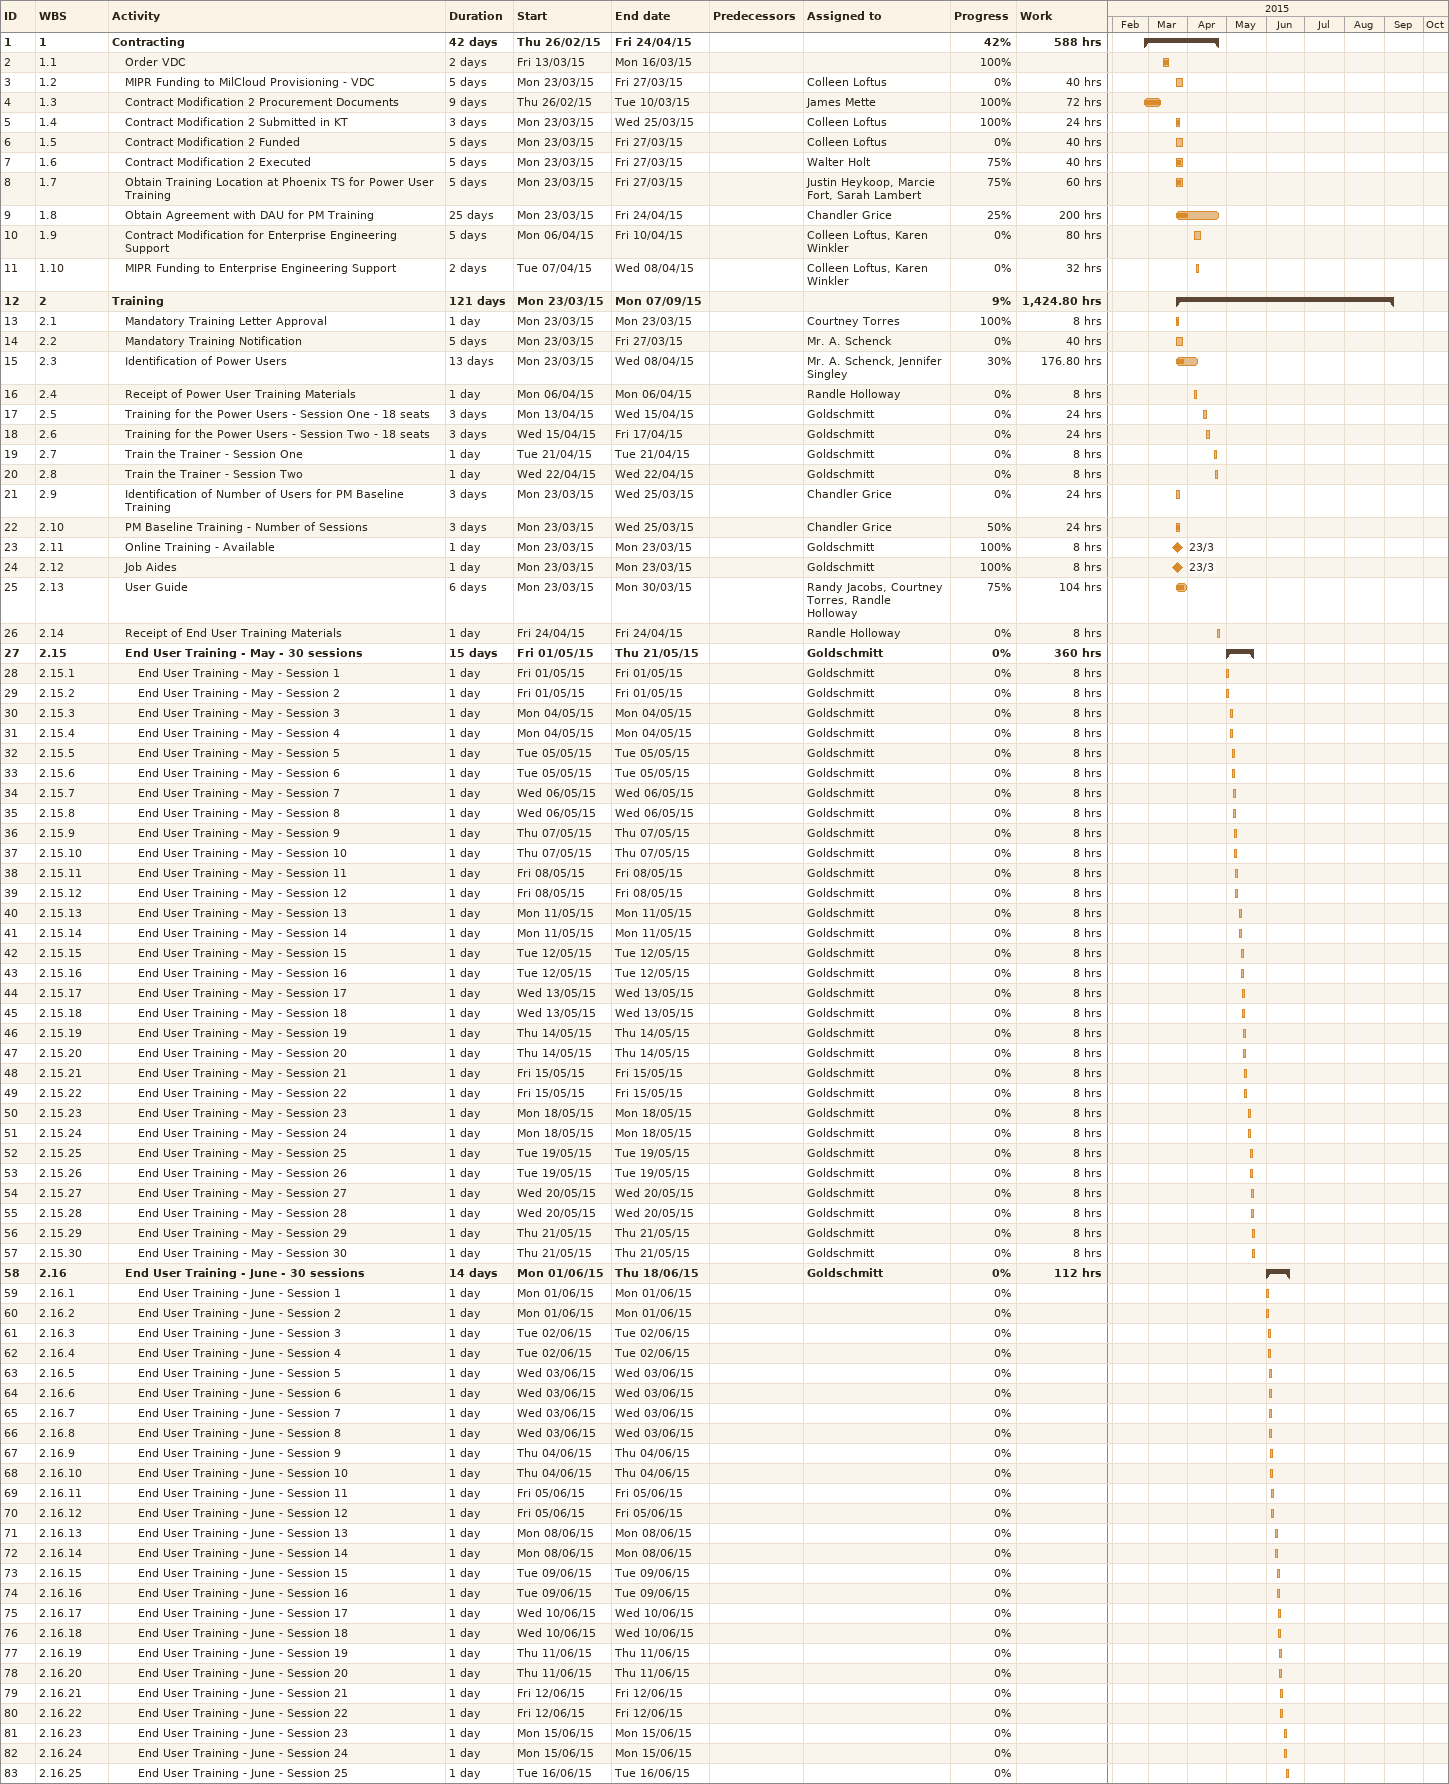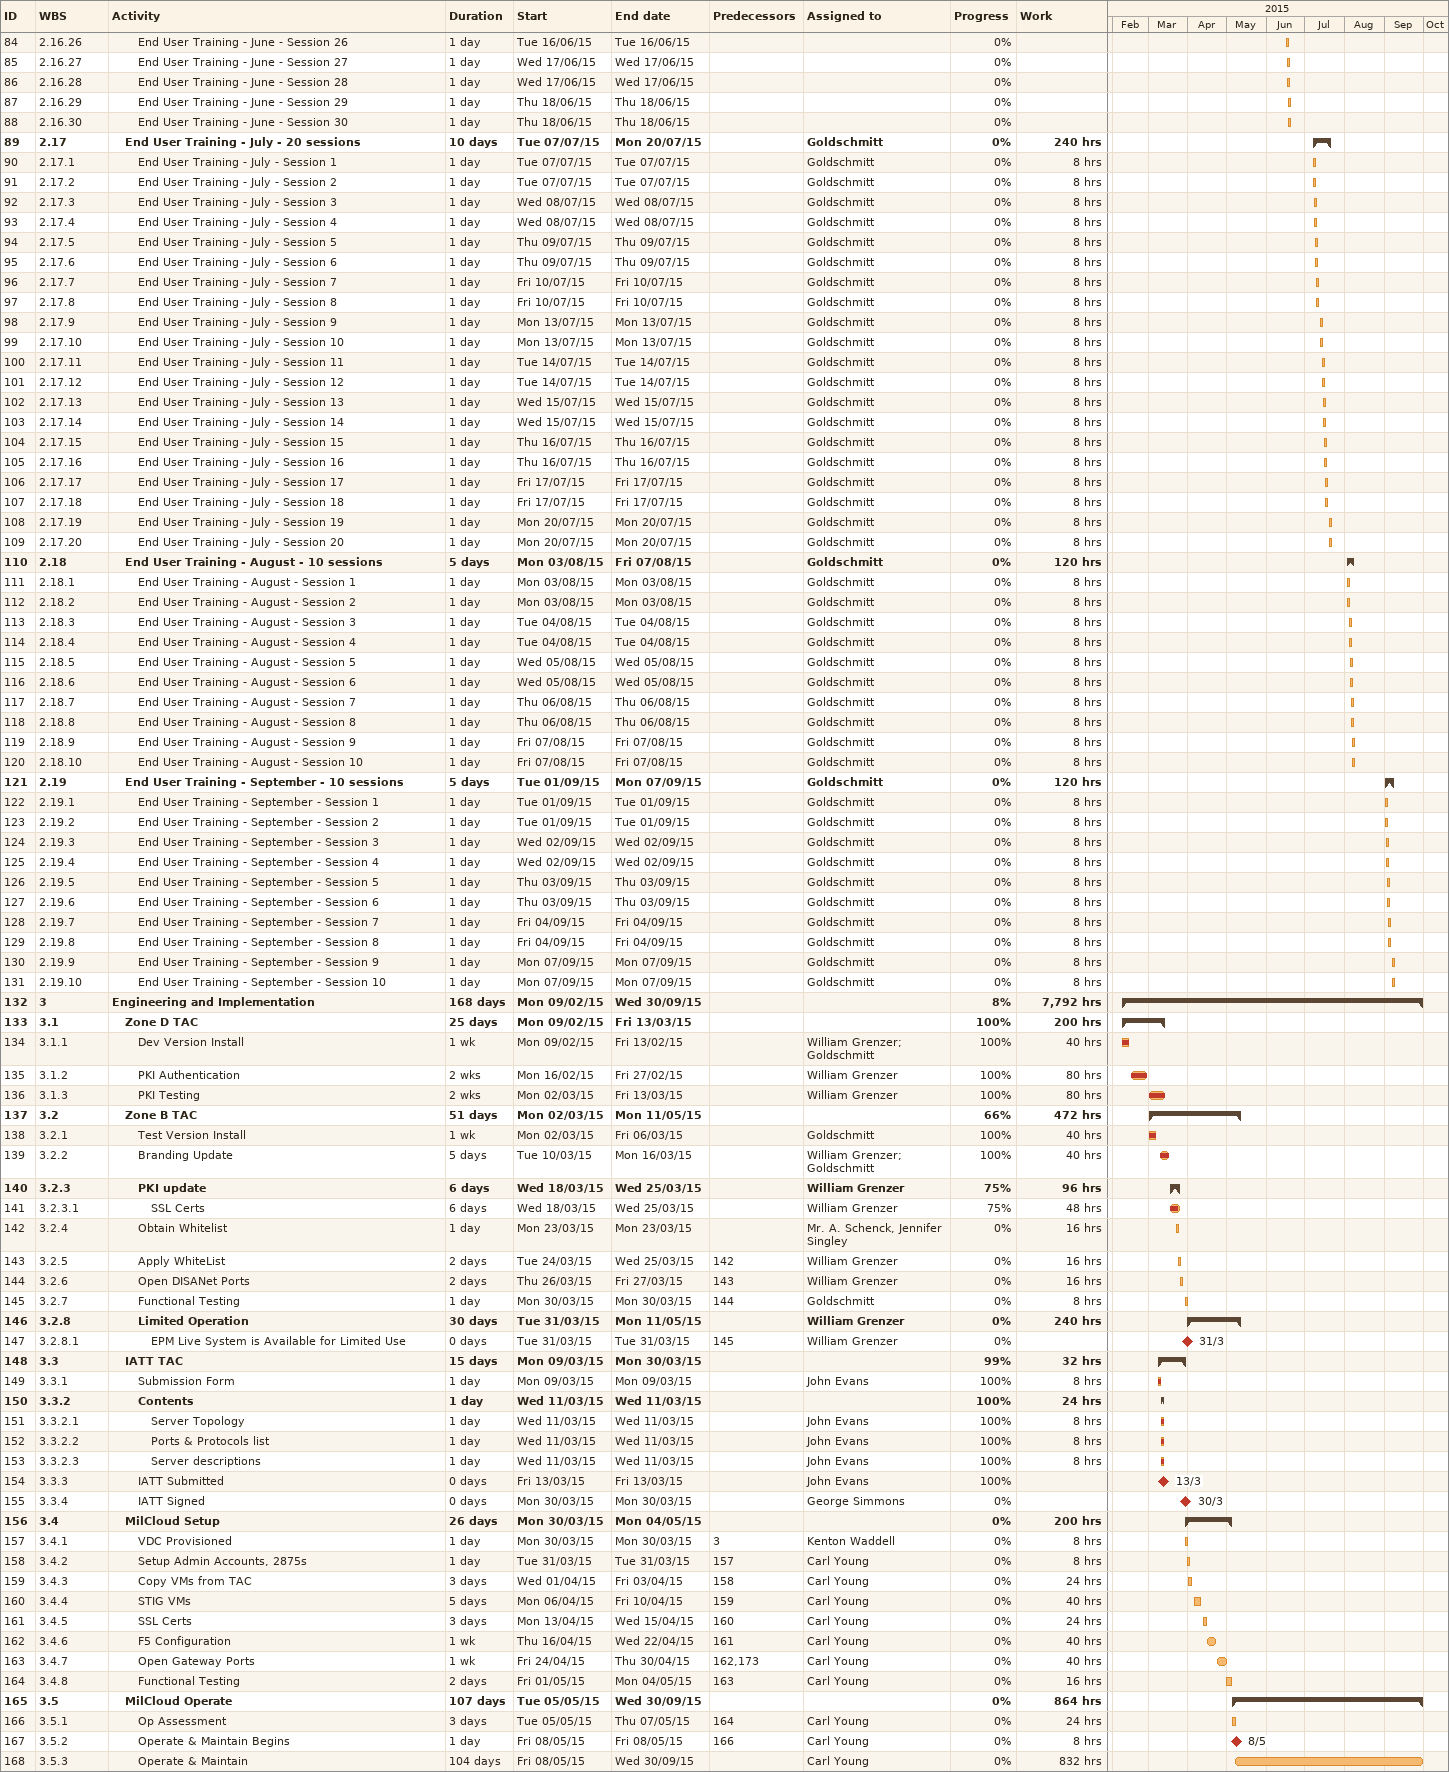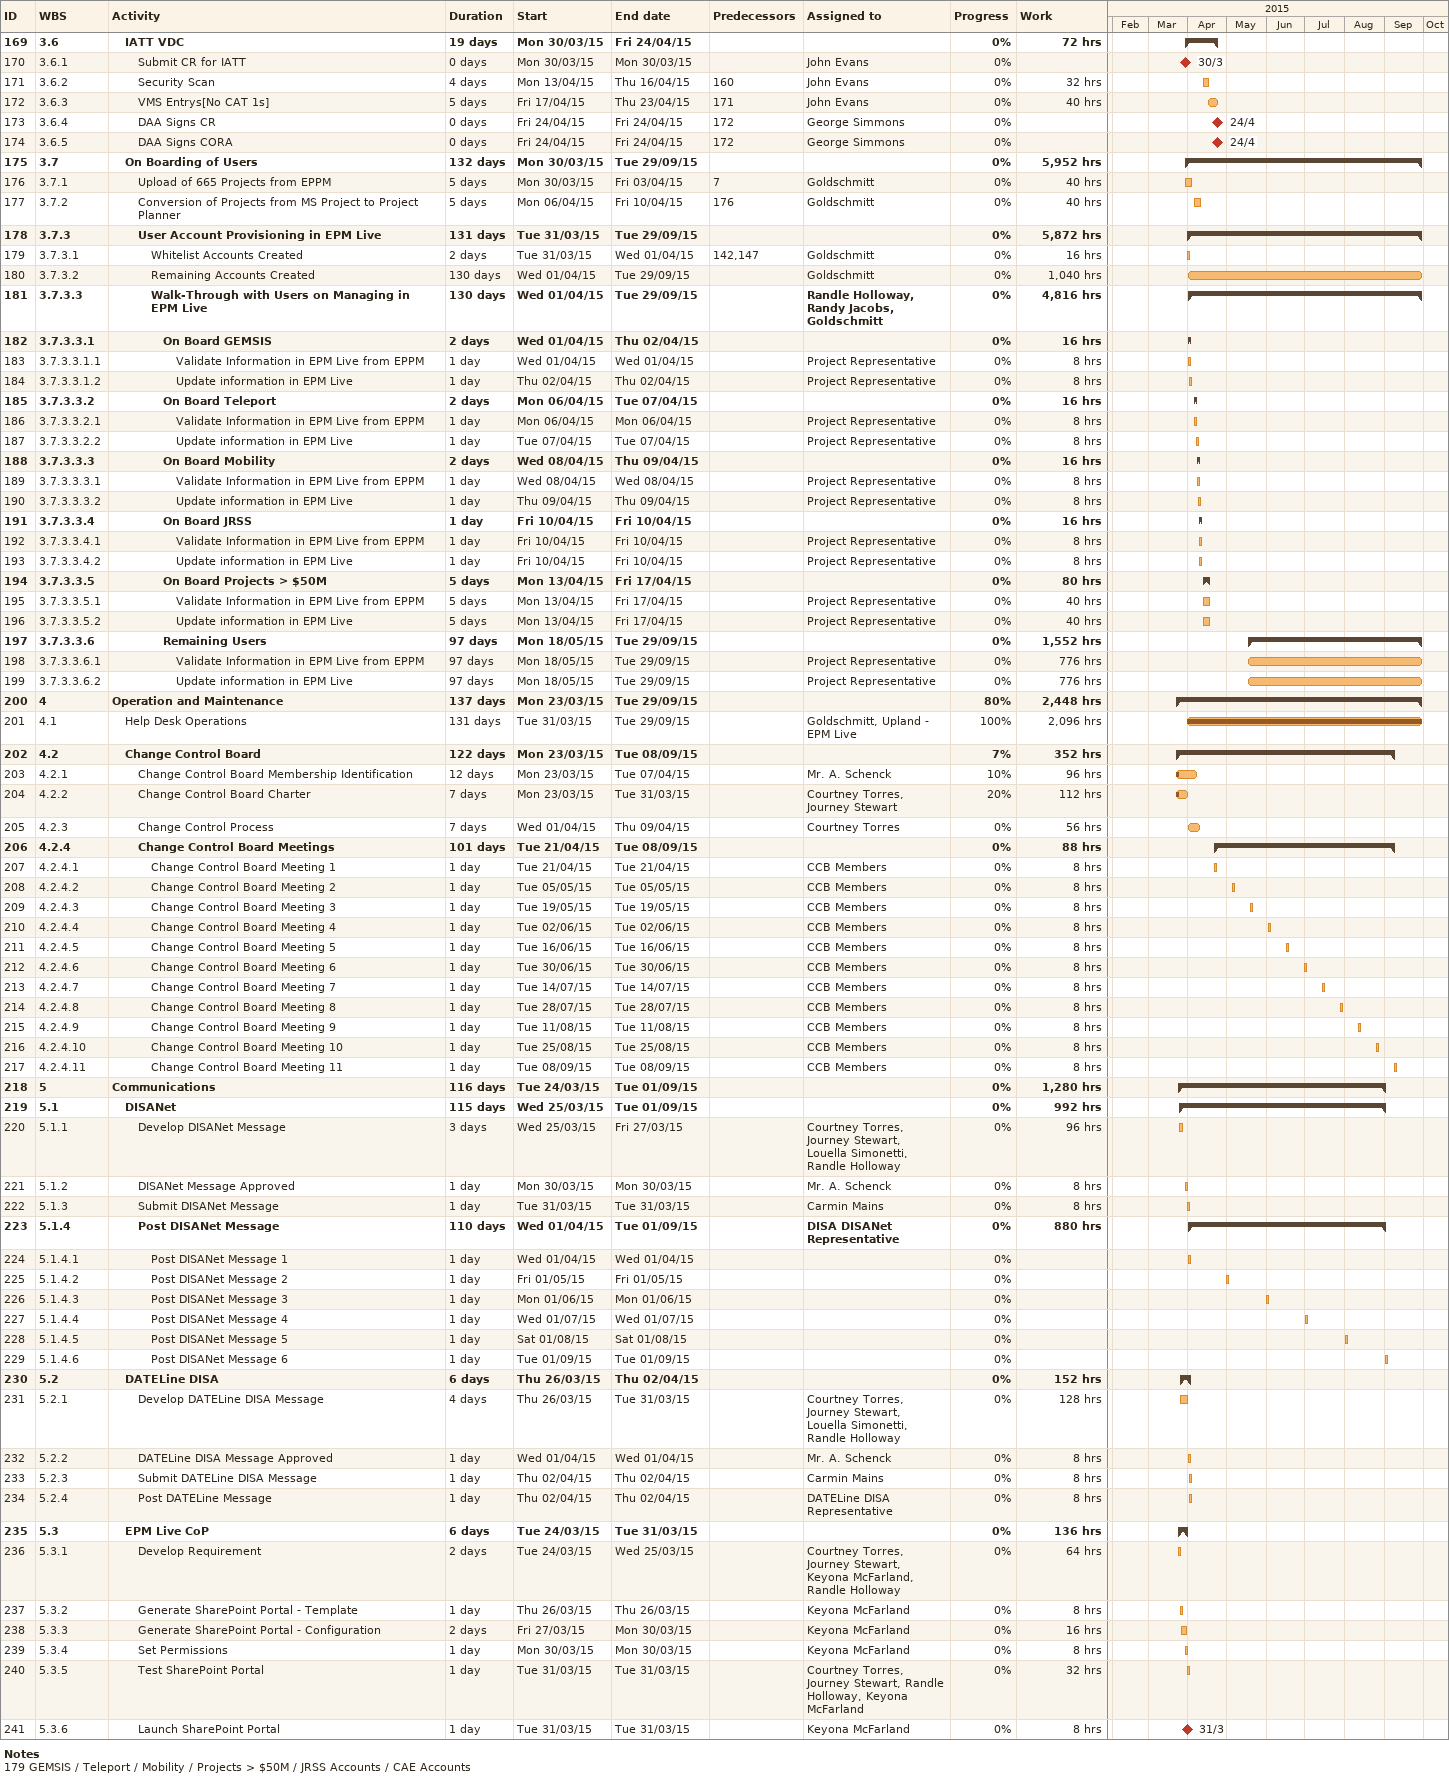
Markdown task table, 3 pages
| ID | WBS | Task | Duration | Start | Finish | Predecessors | Resources | % complete | Work (h) |
|---|---|---|---|---|---|---|---|---|---|
| 1 | 1 | **Contracting** | 42d | 2015-02-26 | 2015-04-24 |  |  | 42 | 588 |
| 2 | 1.1 | Order VDC | 2d | 2015-03-13 | 2015-03-16 |  |  | 100 |  |
| 3 | 1.2 | MIPR Funding to MilCloud Provisioning - VDC | 5d | 2015-03-23 | 2015-03-27 |  | Colleen Loftus | 0 | 40 |
| 4 | 1.3 | Contract Modification 2 Procurement Documents | 9d | 2015-02-26 | 2015-03-10 |  | James Mette | 100 | 72 |
| 5 | 1.4 | Contract Modification 2 Submitted in KT | 3d | 2015-03-23 | 2015-03-25 |  | Colleen Loftus | 100 | 24 |
| 6 | 1.5 | Contract Modification 2 Funded | 5d | 2015-03-23 | 2015-03-27 |  | Colleen Loftus | 0 | 40 |
| 7 | 1.6 | Contract Modification 2 Executed | 5d | 2015-03-23 | 2015-03-27 |  | Walter Holt | 75 | 40 |
| 8 | 1.7 | Obtain Training Location at Phoenix TS for Power User Training | 5d | 2015-03-23 | 2015-03-27 |  | Justin Heykoop, Marcie Fort, Sarah Lambert | 75 | 60 |
| 9 | 1.8 | Obtain Agreement with DAU for PM Training | 25d | 2015-03-23 | 2015-04-24 |  | Chandler Grice | 25 | 200 |
| 10 | 1.9 | Contract Modification for Enterprise Engineering Support | 5d | 2015-04-06 | 2015-04-10 |  | Colleen Loftus, Karen Winkler | 0 | 80 |
| 11 | 1.10 | MIPR Funding to Enterprise Engineering Support | 2d | 2015-04-07 | 2015-04-08 |  | Colleen Loftus, Karen Winkler | 0 | 32 |
| 12 | 2 | **Training** | 121d | 2015-03-23 | 2015-09-07 |  |  | 9 | 1424.80 |
| 13 | 2.1 | Mandatory Training Letter Approval | 1d | 2015-03-23 | 2015-03-23 |  | Courtney Torres | 100 | 8 |
| 14 | 2.2 | Mandatory Training Notification | 5d | 2015-03-23 | 2015-03-27 |  | Mr. A. Schenck | 0 | 40 |
| 15 | 2.3 | Identification of Power Users | 13d | 2015-03-23 | 2015-04-08 |  | Mr. A. Schenck, Jennifer Singley | 30 | 176.80 |
| 16 | 2.4 | Receipt of Power User Training Materials | 1d | 2015-04-06 | 2015-04-06 |  | Randle Holloway | 0 | 8 |
| 17 | 2.5 | Training for the Power Users - Session One - 18 seats | 3d | 2015-04-13 | 2015-04-15 |  | Goldschmitt | 0 | 24 |
| 18 | 2.6 | Training for the Power Users - Session Two - 18 seats | 3d | 2015-04-15 | 2015-04-17 |  | Goldschmitt | 0 | 24 |
| 19 | 2.7 | Train the Trainer - Session One | 1d | 2015-04-21 | 2015-04-21 |  | Goldschmitt | 0 | 8 |
| 20 | 2.8 | Train the Trainer - Session Two | 1d | 2015-04-22 | 2015-04-22 |  | Goldschmitt | 0 | 8 |
| 21 | 2.9 | Identification of Number of Users for PM Baseline Training | 3d | 2015-03-23 | 2015-03-25 |  | Chandler Grice | 0 | 24 |
| 22 | 2.10 | PM Baseline Training - Number of Sessions | 3d | 2015-03-23 | 2015-03-25 |  | Chandler Grice | 50 | 24 |
| 23 | 2.11 | Online Training - Available | 1d | 2015-03-23 | 2015-03-23 |  | Goldschmitt | 100 | 8 |
| 24 | 2.12 | Job Aides | 1d | 2015-03-23 | 2015-03-23 |  | Goldschmitt | 100 | 8 |
| 25 | 2.13 | User Guide | 6d | 2015-03-23 | 2015-03-30 |  | Randy Jacobs, Courtney Torres, Randle Holloway | 75 | 104 |
| 26 | 2.14 | Receipt of End User Training Materials | 1d | 2015-04-24 | 2015-04-24 |  | Randle Holloway | 0 | 8 |
| 27 | 2.15 | **End User Training - May - 30 sessions** | 15d | 2015-05-01 | 2015-05-21 |  | Goldschmitt | 0 | 360 |
| 28 | 2.15.1 | End User Training - May - Session 1 | 1d | 2015-05-01 | 2015-05-01 |  | Goldschmitt | 0 | 8 |
| 29 | 2.15.2 | End User Training - May - Session 2 | 1d | 2015-05-01 | 2015-05-01 |  | Goldschmitt | 0 | 8 |
| 30 | 2.15.3 | End User Training - May - Session 3 | 1d | 2015-05-04 | 2015-05-04 |  | Goldschmitt | 0 | 8 |
| 31 | 2.15.4 | End User Training - May - Session 4 | 1d | 2015-05-04 | 2015-05-04 |  | Goldschmitt | 0 | 8 |
| 32 | 2.15.5 | End User Training - May - Session 5 | 1d | 2015-05-05 | 2015-05-05 |  | Goldschmitt | 0 | 8 |
| 33 | 2.15.6 | End User Training - May - Session 6 | 1d | 2015-05-05 | 2015-05-05 |  | Goldschmitt | 0 | 8 |
| 34 | 2.15.7 | End User Training - May - Session 7 | 1d | 2015-05-06 | 2015-05-06 |  | Goldschmitt | 0 | 8 |
| 35 | 2.15.8 | End User Training - May - Session 8 | 1d | 2015-05-06 | 2015-05-06 |  | Goldschmitt | 0 | 8 |
| 36 | 2.15.9 | End User Training - May - Session 9 | 1d | 2015-05-07 | 2015-05-07 |  | Goldschmitt | 0 | 8 |
| 37 | 2.15.10 | End User Training - May - Session 10 | 1d | 2015-05-07 | 2015-05-07 |  | Goldschmitt | 0 | 8 |
| 38 | 2.15.11 | End User Training - May - Session 11 | 1d | 2015-05-08 | 2015-05-08 |  | Goldschmitt | 0 | 8 |
| 39 | 2.15.12 | End User Training - May - Session 12 | 1d | 2015-05-08 | 2015-05-08 |  | Goldschmitt | 0 | 8 |
| 40 | 2.15.13 | End User Training - May - Session 13 | 1d | 2015-05-11 | 2015-05-11 |  | Goldschmitt | 0 | 8 |
| 41 | 2.15.14 | End User Training - May - Session 14 | 1d | 2015-05-11 | 2015-05-11 |  | Goldschmitt | 0 | 8 |
| 42 | 2.15.15 | End User Training - May - Session 15 | 1d | 2015-05-12 | 2015-05-12 |  | Goldschmitt | 0 | 8 |
| 43 | 2.15.16 | End User Training - May - Session 16 | 1d | 2015-05-12 | 2015-05-12 |  | Goldschmitt | 0 | 8 |
| 44 | 2.15.17 | End User Training - May - Session 17 | 1d | 2015-05-13 | 2015-05-13 |  | Goldschmitt | 0 | 8 |
| 45 | 2.15.18 | End User Training - May - Session 18 | 1d | 2015-05-13 | 2015-05-13 |  | Goldschmitt | 0 | 8 |
| 46 | 2.15.19 | End User Training - May - Session 19 | 1d | 2015-05-14 | 2015-05-14 |  | Goldschmitt | 0 | 8 |
| 47 | 2.15.20 | End User Training - May - Session 20 | 1d | 2015-05-14 | 2015-05-14 |  | Goldschmitt | 0 | 8 |
| 48 | 2.15.21 | End User Training - May - Session 21 | 1d | 2015-05-15 | 2015-05-15 |  | Goldschmitt | 0 | 8 |
| 49 | 2.15.22 | End User Training - May - Session 22 | 1d | 2015-05-15 | 2015-05-15 |  | Goldschmitt | 0 | 8 |
| 50 | 2.15.23 | End User Training - May - Session 23 | 1d | 2015-05-18 | 2015-05-18 |  | Goldschmitt | 0 | 8 |
| 51 | 2.15.24 | End User Training - May - Session 24 | 1d | 2015-05-18 | 2015-05-18 |  | Goldschmitt | 0 | 8 |
| 52 | 2.15.25 | End User Training - May - Session 25 | 1d | 2015-05-19 | 2015-05-19 |  | Goldschmitt | 0 | 8 |
| 53 | 2.15.26 | End User Training - May - Session 26 | 1d | 2015-05-19 | 2015-05-19 |  | Goldschmitt | 0 | 8 |
| 54 | 2.15.27 | End User Training - May - Session 27 | 1d | 2015-05-20 | 2015-05-20 |  | Goldschmitt | 0 | 8 |
| 55 | 2.15.28 | End User Training - May - Session 28 | 1d | 2015-05-20 | 2015-05-20 |  | Goldschmitt | 0 | 8 |
| 56 | 2.15.29 | End User Training - May - Session 29 | 1d | 2015-05-21 | 2015-05-21 |  | Goldschmitt | 0 | 8 |
| 57 | 2.15.30 | End User Training - May - Session 30 | 1d | 2015-05-21 | 2015-05-21 |  | Goldschmitt | 0 | 8 |
| 58 | 2.16 | **End User Training - June - 30 sessions** | 14d | 2015-06-01 | 2015-06-18 |  | Goldschmitt | 0 | 112 |
| 59 | 2.16.1 | End User Training - June - Session 1 | 1d | 2015-06-01 | 2015-06-01 |  |  | 0 |  |
| 60 | 2.16.2 | End User Training - June - Session 2 | 1d | 2015-06-01 | 2015-06-01 |  |  | 0 |  |
| 61 | 2.16.3 | End User Training - June - Session 3 | 1d | 2015-06-02 | 2015-06-02 |  |  | 0 |  |
| 62 | 2.16.4 | End User Training - June - Session 4 | 1d | 2015-06-02 | 2015-06-02 |  |  | 0 |  |
| 63 | 2.16.5 | End User Training - June - Session 5 | 1d | 2015-06-03 | 2015-06-03 |  |  | 0 |  |
| 64 | 2.16.6 | End User Training - June - Session 6 | 1d | 2015-06-03 | 2015-06-03 |  |  | 0 |  |
| 65 | 2.16.7 | End User Training - June - Session 7 | 1d | 2015-06-03 | 2015-06-03 |  |  | 0 |  |
| 66 | 2.16.8 | End User Training - June - Session 8 | 1d | 2015-06-03 | 2015-06-03 |  |  | 0 |  |
| 67 | 2.16.9 | End User Training - June - Session 9 | 1d | 2015-06-04 | 2015-06-04 |  |  | 0 |  |
| 68 | 2.16.10 | End User Training - June - Session 10 | 1d | 2015-06-04 | 2015-06-04 |  |  | 0 |  |
| 69 | 2.16.11 | End User Training - June - Session 11 | 1d | 2015-06-05 | 2015-06-05 |  |  | 0 |  |
| 70 | 2.16.12 | End User Training - June - Session 12 | 1d | 2015-06-05 | 2015-06-05 |  |  | 0 |  |
| 71 | 2.16.13 | End User Training - June - Session 13 | 1d | 2015-06-08 | 2015-06-08 |  |  | 0 |  |
| 72 | 2.16.14 | End User Training - June - Session 14 | 1d | 2015-06-08 | 2015-06-08 |  |  | 0 |  |
| 73 | 2.16.15 | End User Training - June - Session 15 | 1d | 2015-06-09 | 2015-06-09 |  |  | 0 |  |
| 74 | 2.16.16 | End User Training - June - Session 16 | 1d | 2015-06-09 | 2015-06-09 |  |  | 0 |  |
| 75 | 2.16.17 | End User Training - June - Session 17 | 1d | 2015-06-10 | 2015-06-10 |  |  | 0 |  |
| 76 | 2.16.18 | End User Training - June - Session 18 | 1d | 2015-06-10 | 2015-06-10 |  |  | 0 |  |
| 77 | 2.16.19 | End User Training - June - Session 19 | 1d | 2015-06-11 | 2015-06-11 |  |  | 0 |  |
| 78 | 2.16.20 | End User Training - June - Session 20 | 1d | 2015-06-11 | 2015-06-11 |  |  | 0 |  |
| 79 | 2.16.21 | End User Training - June - Session 21 | 1d | 2015-06-12 | 2015-06-12 |  |  | 0 |  |
| 80 | 2.16.22 | End User Training - June - Session 22 | 1d | 2015-06-12 | 2015-06-12 |  |  | 0 |  |
| 81 | 2.16.23 | End User Training - June - Session 23 | 1d | 2015-06-15 | 2015-06-15 |  |  | 0 |  |
| 82 | 2.16.24 | End User Training - June - Session 24 | 1d | 2015-06-15 | 2015-06-15 |  |  | 0 |  |
| 83 | 2.16.25 | End User Training - June - Session 25 | 1d | 2015-06-16 | 2015-06-16 |  |  | 0 |  |
| 84 | 2.16.26 | End User Training - June - Session 26 | 1d | 2015-06-16 | 2015-06-16 |  |  | 0 |  |
| 85 | 2.16.27 | End User Training - June - Session 27 | 1d | 2015-06-17 | 2015-06-17 |  |  | 0 |  |
| 86 | 2.16.28 | End User Training - June - Session 28 | 1d | 2015-06-17 | 2015-06-17 |  |  | 0 |  |
| 87 | 2.16.29 | End User Training - June - Session 29 | 1d | 2015-06-18 | 2015-06-18 |  |  | 0 |  |
| 88 | 2.16.30 | End User Training - June - Session 30 | 1d | 2015-06-18 | 2015-06-18 |  |  | 0 |  |
| 89 | 2.17 | **End User Training - July - 20 sessions** | 10d | 2015-07-07 | 2015-07-20 |  | Goldschmitt | 0 | 240 |
| 90 | 2.17.1 | End User Training - July - Session 1 | 1d | 2015-07-07 | 2015-07-07 |  | Goldschmitt | 0 | 8 |
| 91 | 2.17.2 | End User Training - July - Session 2 | 1d | 2015-07-07 | 2015-07-07 |  | Goldschmitt | 0 | 8 |
| 92 | 2.17.3 | End User Training - July - Session 3 | 1d | 2015-07-08 | 2015-07-08 |  | Goldschmitt | 0 | 8 |
| 93 | 2.17.4 | End User Training - July - Session 4 | 1d | 2015-07-08 | 2015-07-08 |  | Goldschmitt | 0 | 8 |
| 94 | 2.17.5 | End User Training - July - Session 5 | 1d | 2015-07-09 | 2015-07-09 |  | Goldschmitt | 0 | 8 |
| 95 | 2.17.6 | End User Training - July - Session 6 | 1d | 2015-07-09 | 2015-07-09 |  | Goldschmitt | 0 | 8 |
| 96 | 2.17.7 | End User Training - July - Session 7 | 1d | 2015-07-10 | 2015-07-10 |  | Goldschmitt | 0 | 8 |
| 97 | 2.17.8 | End User Training - July - Session 8 | 1d | 2015-07-10 | 2015-07-10 |  | Goldschmitt | 0 | 8 |
| 98 | 2.17.9 | End User Training - July - Session 9 | 1d | 2015-07-13 | 2015-07-13 |  | Goldschmitt | 0 | 8 |
| 99 | 2.17.10 | End User Training - July - Session 10 | 1d | 2015-07-13 | 2015-07-13 |  | Goldschmitt | 0 | 8 |
| 100 | 2.17.11 | End User Training - July - Session 11 | 1d | 2015-07-14 | 2015-07-14 |  | Goldschmitt | 0 | 8 |
| 101 | 2.17.12 | End User Training - July - Session 12 | 1d | 2015-07-14 | 2015-07-14 |  | Goldschmitt | 0 | 8 |
| 102 | 2.17.13 | End User Training - July - Session 13 | 1d | 2015-07-15 | 2015-07-15 |  | Goldschmitt | 0 | 8 |
| 103 | 2.17.14 | End User Training - July - Session 14 | 1d | 2015-07-15 | 2015-07-15 |  | Goldschmitt | 0 | 8 |
| 104 | 2.17.15 | End User Training - July - Session 15 | 1d | 2015-07-16 | 2015-07-16 |  | Goldschmitt | 0 | 8 |
| 105 | 2.17.16 | End User Training - July - Session 16 | 1d | 2015-07-16 | 2015-07-16 |  | Goldschmitt | 0 | 8 |
| 106 | 2.17.17 | End User Training - July - Session 17 | 1d | 2015-07-17 | 2015-07-17 |  | Goldschmitt | 0 | 8 |
| 107 | 2.17.18 | End User Training - July - Session 18 | 1d | 2015-07-17 | 2015-07-17 |  | Goldschmitt | 0 | 8 |
| 108 | 2.17.19 | End User Training - July - Session 19 | 1d | 2015-07-20 | 2015-07-20 |  | Goldschmitt | 0 | 8 |
| 109 | 2.17.20 | End User Training - July - Session 20 | 1d | 2015-07-20 | 2015-07-20 |  | Goldschmitt | 0 | 8 |
| 110 | 2.18 | **End User Training - August - 10 sessions** | 5d | 2015-08-03 | 2015-08-07 |  | Goldschmitt | 0 | 120 |
| 111 | 2.18.1 | End User Training - August - Session 1 | 1d | 2015-08-03 | 2015-08-03 |  | Goldschmitt | 0 | 8 |
| 112 | 2.18.2 | End User Training - August - Session 2 | 1d | 2015-08-03 | 2015-08-03 |  | Goldschmitt | 0 | 8 |
| 113 | 2.18.3 | End User Training - August - Session 3 | 1d | 2015-08-04 | 2015-08-04 |  | Goldschmitt | 0 | 8 |
| 114 | 2.18.4 | End User Training - August - Session 4 | 1d | 2015-08-04 | 2015-08-04 |  | Goldschmitt | 0 | 8 |
| 115 | 2.18.5 | End User Training - August - Session 5 | 1d | 2015-08-05 | 2015-08-05 |  | Goldschmitt | 0 | 8 |
| 116 | 2.18.6 | End User Training - August - Session 6 | 1d | 2015-08-05 | 2015-08-05 |  | Goldschmitt | 0 | 8 |
| 117 | 2.18.7 | End User Training - August - Session 7 | 1d | 2015-08-06 | 2015-08-06 |  | Goldschmitt | 0 | 8 |
| 118 | 2.18.8 | End User Training - August - Session 8 | 1d | 2015-08-06 | 2015-08-06 |  | Goldschmitt | 0 | 8 |
| 119 | 2.18.9 | End User Training - August - Session 9 | 1d | 2015-08-07 | 2015-08-07 |  | Goldschmitt | 0 | 8 |
| 120 | 2.18.10 | End User Training - August - Session 10 | 1d | 2015-08-07 | 2015-08-07 |  | Goldschmitt | 0 | 8 |
| 121 | 2.19 | **End User Training - September - 10 sessions** | 5d | 2015-09-01 | 2015-09-07 |  | Goldschmitt | 0 | 120 |
| 122 | 2.19.1 | End User Training - September - Session 1 | 1d | 2015-09-01 | 2015-09-01 |  | Goldschmitt | 0 | 8 |
| 123 | 2.19.2 | End User Training - September - Session 2 | 1d | 2015-09-01 | 2015-09-01 |  | Goldschmitt | 0 | 8 |
| 124 | 2.19.3 | End User Training - September - Session 3 | 1d | 2015-09-02 | 2015-09-02 |  | Goldschmitt | 0 | 8 |
| 125 | 2.19.4 | End User Training - September - Session 4 | 1d | 2015-09-02 | 2015-09-02 |  | Goldschmitt | 0 | 8 |
| 126 | 2.19.5 | End User Training - September - Session 5 | 1d | 2015-09-03 | 2015-09-03 |  | Goldschmitt | 0 | 8 |
| 127 | 2.19.6 | End User Training - September - Session 6 | 1d | 2015-09-03 | 2015-09-03 |  | Goldschmitt | 0 | 8 |
| 128 | 2.19.7 | End User Training - September - Session 7 | 1d | 2015-09-04 | 2015-09-04 |  | Goldschmitt | 0 | 8 |
| 129 | 2.19.8 | End User Training - September - Session 8 | 1d | 2015-09-04 | 2015-09-04 |  | Goldschmitt | 0 | 8 |
| 130 | 2.19.9 | End User Training - September - Session 9 | 1d | 2015-09-07 | 2015-09-07 |  | Goldschmitt | 0 | 8 |
| 131 | 2.19.10 | End User Training - September - Session 10 | 1d | 2015-09-07 | 2015-09-07 |  | Goldschmitt | 0 | 8 |
| 132 | 3 | **Engineering and Implementation** | 168d | 2015-02-09 | 2015-09-30 |  |  | 8 | 7792 |
| 133 | 3.1 | **Zone D TAC** | 25d | 2015-02-09 | 2015-03-13 |  |  | 100 | 200 |
| 134 | 3.1.1 | Dev Version Install | 1w | 2015-02-09 | 2015-02-13 |  | William Grenzer; Goldschmitt | 100 | 40 |
| 135 | 3.1.2 | PKI Authentication | 2w | 2015-02-16 | 2015-02-27 |  | William Grenzer | 100 | 80 |
| 136 | 3.1.3 | PKI Testing | 2w | 2015-03-02 | 2015-03-13 |  | William Grenzer | 100 | 80 |
| 137 | 3.2 | **Zone B TAC** | 51d | 2015-03-02 | 2015-05-11 |  |  | 66 | 472 |
| 138 | 3.2.1 | Test Version Install | 1w | 2015-03-02 | 2015-03-06 |  | Goldschmitt | 100 | 40 |
| 139 | 3.2.2 | Branding Update | 5d | 2015-03-10 | 2015-03-16 |  | William Grenzer; Goldschmitt | 100 | 40 |
| 140 | 3.2.3 | **PKI update** | 6d | 2015-03-18 | 2015-03-25 |  | William Grenzer | 75 | 96 |
| 141 | 3.2.3.1 | SSL Certs | 6d | 2015-03-18 | 2015-03-25 |  | William Grenzer | 75 | 48 |
| 142 | 3.2.4 | Obtain Whitelist | 1d | 2015-03-23 | 2015-03-23 |  | Mr. A. Schenck, Jennifer Singley | 0 | 16 |
| 143 | 3.2.5 | Apply WhiteList | 2d | 2015-03-24 | 2015-03-25 | 142 | William Grenzer | 0 | 16 |
| 144 | 3.2.6 | Open DISANet Ports | 2d | 2015-03-26 | 2015-03-27 | 143 | William Grenzer | 0 | 16 |
| 145 | 3.2.7 | Functional Testing | 1d | 2015-03-30 | 2015-03-30 | 144 | Goldschmitt | 0 | 8 |
| 146 | 3.2.8 | **Limited Operation** | 30d | 2015-03-31 | 2015-05-11 |  | William Grenzer | 0 | 240 |
| 147 | 3.2.8.1 | EPM Live System is Available for Limited Use | 0d | 2015-03-31 | 2015-03-31 | 145 | William Grenzer | 0 |  |
| 148 | 3.3 | **IATT TAC** | 15d | 2015-03-09 | 2015-03-30 |  |  | 99 | 32 |
| 149 | 3.3.1 | Submission Form | 1d | 2015-03-09 | 2015-03-09 |  | John Evans | 100 | 8 |
| 150 | 3.3.2 | **Contents** | 1d | 2015-03-11 | 2015-03-11 |  |  | 100 | 24 |
| 151 | 3.3.2.1 | Server Topology | 1d | 2015-03-11 | 2015-03-11 |  | John Evans | 100 | 8 |
| 152 | 3.3.2.2 | Ports & Protocols list | 1d | 2015-03-11 | 2015-03-11 |  | John Evans | 100 | 8 |
| 153 | 3.3.2.3 | Server descriptions | 1d | 2015-03-11 | 2015-03-11 |  | John Evans | 100 | 8 |
| 154 | 3.3.3 | IATT Submitted | 0d | 2015-03-13 | 2015-03-13 |  | John Evans | 100 |  |
| 155 | 3.3.4 | IATT Signed | 0d | 2015-03-30 | 2015-03-30 |  | George Simmons | 0 |  |
| 156 | 3.4 | **MilCloud Setup** | 26d | 2015-03-30 | 2015-05-04 |  |  | 0 | 200 |
| 157 | 3.4.1 | VDC Provisioned | 1d | 2015-03-30 | 2015-03-30 | 3 | Kenton Waddell | 0 | 8 |
| 158 | 3.4.2 | Setup Admin Accounts, 2875s | 1d | 2015-03-31 | 2015-03-31 | 157 | Carl Young | 0 | 8 |
| 159 | 3.4.3 | Copy VMs from TAC | 3d | 2015-04-01 | 2015-04-03 | 158 | Carl Young | 0 | 24 |
| 160 | 3.4.4 | STIG VMs | 5d | 2015-04-06 | 2015-04-10 | 159 | Carl Young | 0 | 40 |
| 161 | 3.4.5 | SSL Certs | 3d | 2015-04-13 | 2015-04-15 | 160 | Carl Young | 0 | 24 |
| 162 | 3.4.6 | F5 Configuration | 1w | 2015-04-16 | 2015-04-22 | 161 | Carl Young | 0 | 40 |
| 163 | 3.4.7 | Open Gateway Ports | 1w | 2015-04-24 | 2015-04-30 | 162, 173 | Carl Young | 0 | 40 |
| 164 | 3.4.8 | Functional Testing | 2d | 2015-05-01 | 2015-05-04 | 163 | Carl Young | 0 | 16 |
| 165 | 3.5 | **MilCloud Operate** | 107d | 2015-05-05 | 2015-09-30 |  |  | 0 | 864 |
| 166 | 3.5.1 | Op Assessment | 3d | 2015-05-05 | 2015-05-07 | 164 | Carl Young | 0 | 24 |
| 167 | 3.5.2 | Operate & Maintain Begins | 1d | 2015-05-08 | 2015-05-08 | 166 | Carl Young | 0 | 8 |
| 168 | 3.5.3 | Operate & Maintain | 104d | 2015-05-08 | 2015-09-30 |  | Carl Young | 0 | 832 |
| 169 | 3.6 | **IATT VDC** | 19d | 2015-03-30 | 2015-04-24 |  |  | 0 | 72 |
| 170 | 3.6.1 | Submit CR for IATT | 0d | 2015-03-30 | 2015-03-30 |  | John Evans | 0 |  |
| 171 | 3.6.2 | Security Scan | 4d | 2015-04-13 | 2015-04-16 | 160 | John Evans | 0 | 32 |
| 172 | 3.6.3 | VMS Entrys[No CAT 1s] | 5d | 2015-04-17 | 2015-04-23 | 171 | John Evans | 0 | 40 |
| 173 | 3.6.4 | DAA Signs CR | 0d | 2015-04-24 | 2015-04-24 | 172 | George Simmons | 0 |  |
| 174 | 3.6.5 | DAA Signs CORA | 0d | 2015-04-24 | 2015-04-24 | 172 | George Simmons | 0 |  |
| 175 | 3.7 | **On Boarding of Users** | 132d | 2015-03-30 | 2015-09-29 |  |  | 0 | 5952 |
| 176 | 3.7.1 | Upload of 665 Projects from EPPM | 5d | 2015-03-30 | 2015-04-03 | 7 | Goldschmitt | 0 | 40 |
| 177 | 3.7.2 | Conversion of Projects from MS Project to Project Planner | 5d | 2015-04-06 | 2015-04-10 | 176 | Goldschmitt | 0 | 40 |
| 178 | 3.7.3 | **User Account Provisioning in EPM Live** | 131d | 2015-03-31 | 2015-09-29 |  |  | 0 | 5872 |
| 179 | 3.7.3.1 | Whitelist Accounts Created | 2d | 2015-03-31 | 2015-04-01 | 142, 147 | Goldschmitt | 0 | 16 |
| 180 | 3.7.3.2 | Remaining Accounts Created | 130d | 2015-04-01 | 2015-09-29 |  | Goldschmitt | 0 | 1040 |
| 181 | 3.7.3.3 | **Walk-Through with Users on Managing in EPM Live** | 130d | 2015-04-01 | 2015-09-29 |  | Randle Holloway, Randy Jacobs, Goldschmitt | 0 | 4816 |
| 182 | 3.7.3.3.1 | **On Board GEMSIS** | 2d | 2015-04-01 | 2015-04-02 |  |  | 0 | 16 |
| 183 | 3.7.3.3.1.1 | Validate Information in EPM Live from EPPM | 1d | 2015-04-01 | 2015-04-01 |  | Project Representative | 0 | 8 |
| 184 | 3.7.3.3.1.2 | Update information in EPM Live | 1d | 2015-04-02 | 2015-04-02 |  | Project Representative | 0 | 8 |
| 185 | 3.7.3.3.2 | **On Board Teleport** | 2d | 2015-04-06 | 2015-04-07 |  |  | 0 | 16 |
| 186 | 3.7.3.3.2.1 | Validate Information in EPM Live from EPPM | 1d | 2015-04-06 | 2015-04-06 |  | Project Representative | 0 | 8 |
| 187 | 3.7.3.3.2.2 | Update information in EPM Live | 1d | 2015-04-07 | 2015-04-07 |  | Project Representative | 0 | 8 |
| 188 | 3.7.3.3.3 | **On Board Mobility** | 2d | 2015-04-08 | 2015-04-09 |  |  | 0 | 16 |
| 189 | 3.7.3.3.3.1 | Validate Information in EPM Live from EPPM | 1d | 2015-04-08 | 2015-04-08 |  | Project Representative | 0 | 8 |
| 190 | 3.7.3.3.3.2 | Update information in EPM Live | 1d | 2015-04-09 | 2015-04-09 |  | Project Representative | 0 | 8 |
| 191 | 3.7.3.3.4 | **On Board JRSS** | 1d | 2015-04-10 | 2015-04-10 |  |  | 0 | 16 |
| 192 | 3.7.3.3.4.1 | Validate Information in EPM Live from EPPM | 1d | 2015-04-10 | 2015-04-10 |  | Project Representative | 0 | 8 |
| 193 | 3.7.3.3.4.2 | Update information in EPM Live | 1d | 2015-04-10 | 2015-04-10 |  | Project Representative | 0 | 8 |
| 194 | 3.7.3.3.5 | **On Board Projects > $50M** | 5d | 2015-04-13 | 2015-04-17 |  |  | 0 | 80 |
| 195 | 3.7.3.3.5.1 | Validate Information in EPM Live from EPPM | 5d | 2015-04-13 | 2015-04-17 |  | Project Representative | 0 | 40 |
| 196 | 3.7.3.3.5.2 | Update information in EPM Live | 5d | 2015-04-13 | 2015-04-17 |  | Project Representative | 0 | 40 |
| 197 | 3.7.3.3.6 | **Remaining Users** | 97d | 2015-05-18 | 2015-09-29 |  |  | 0 | 1552 |
| 198 | 3.7.3.3.6.1 | Validate Information in EPM Live from EPPM | 97d | 2015-05-18 | 2015-09-29 |  | Project Representative | 0 | 776 |
| 199 | 3.7.3.3.6.2 | Update information in EPM Live | 97d | 2015-05-18 | 2015-09-29 |  | Project Representative | 0 | 776 |
| 200 | 4 | **Operation and Maintenance** | 137d | 2015-03-23 | 2015-09-29 |  |  | 80 | 2448 |
| 201 | 4.1 | Help Desk Operations | 131d | 2015-03-31 | 2015-09-29 |  | Goldschmitt, Upland - EPM Live | 100 | 2096 |
| 202 | 4.2 | **Change Control Board** | 122d | 2015-03-23 | 2015-09-08 |  |  | 7 | 352 |
| 203 | 4.2.1 | Change Control Board Membership Identification | 12d | 2015-03-23 | 2015-04-07 |  | Mr. A. Schenck | 10 | 96 |
| 204 | 4.2.2 | Change Control Board Charter | 7d | 2015-03-23 | 2015-03-31 |  | Courtney Torres, Journey Stewart | 20 | 112 |
| 205 | 4.2.3 | Change Control Process | 7d | 2015-04-01 | 2015-04-09 |  | Courtney Torres | 0 | 56 |
| 206 | 4.2.4 | **Change Control Board Meetings** | 101d | 2015-04-21 | 2015-09-08 |  |  | 0 | 88 |
| 207 | 4.2.4.1 | Change Control Board Meeting 1 | 1d | 2015-04-21 | 2015-04-21 |  | CCB Members | 0 | 8 |
| 208 | 4.2.4.2 | Change Control Board Meeting 2 | 1d | 2015-05-05 | 2015-05-05 |  | CCB Members | 0 | 8 |
| 209 | 4.2.4.3 | Change Control Board Meeting 3 | 1d | 2015-05-19 | 2015-05-19 |  | CCB Members | 0 | 8 |
| 210 | 4.2.4.4 | Change Control Board Meeting 4 | 1d | 2015-06-02 | 2015-06-02 |  | CCB Members | 0 | 8 |
| 211 | 4.2.4.5 | Change Control Board Meeting 5 | 1d | 2015-06-16 | 2015-06-16 |  | CCB Members | 0 | 8 |
| 212 | 4.2.4.6 | Change Control Board Meeting 6 | 1d | 2015-06-30 | 2015-06-30 |  | CCB Members | 0 | 8 |
| 213 | 4.2.4.7 | Change Control Board Meeting 7 | 1d | 2015-07-14 | 2015-07-14 |  | CCB Members | 0 | 8 |
| 214 | 4.2.4.8 | Change Control Board Meeting 8 | 1d | 2015-07-28 | 2015-07-28 |  | CCB Members | 0 | 8 |
| 215 | 4.2.4.9 | Change Control Board Meeting 9 | 1d | 2015-08-11 | 2015-08-11 |  | CCB Members | 0 | 8 |
| 216 | 4.2.4.10 | Change Control Board Meeting 10 | 1d | 2015-08-25 | 2015-08-25 |  | CCB Members | 0 | 8 |
| 217 | 4.2.4.11 | Change Control Board Meeting 11 | 1d | 2015-09-08 | 2015-09-08 |  | CCB Members | 0 | 8 |
| 218 | 5 | **Communications** | 116d | 2015-03-24 | 2015-09-01 |  |  | 0 | 1280 |
| 219 | 5.1 | **DISANet** | 115d | 2015-03-25 | 2015-09-01 |  |  | 0 | 992 |
| 220 | 5.1.1 | Develop DISANet Message | 3d | 2015-03-25 | 2015-03-27 |  | Courtney Torres, Journey Stewart, Louella Simonetti, Randle Holloway | 0 | 96 |
| 221 | 5.1.2 | DISANet Message Approved | 1d | 2015-03-30 | 2015-03-30 |  | Mr. A. Schenck | 0 | 8 |
| 222 | 5.1.3 | Submit DISANet Message | 1d | 2015-03-31 | 2015-03-31 |  | Carmin Mains | 0 | 8 |
| 223 | 5.1.4 | **Post DISANet Message** | 110d | 2015-04-01 | 2015-09-01 |  | DISA DISANet Representative | 0 | 880 |
| 224 | 5.1.4.1 | Post DISANet Message 1 | 1d | 2015-04-01 | 2015-04-01 |  |  | 0 |  |
| 225 | 5.1.4.2 | Post DISANet Message 2 | 1d | 2015-05-01 | 2015-05-01 |  |  | 0 |  |
| 226 | 5.1.4.3 | Post DISANet Message 3 | 1d | 2015-06-01 | 2015-06-01 |  |  | 0 |  |
| 227 | 5.1.4.4 | Post DISANet Message 4 | 1d | 2015-07-01 | 2015-07-01 |  |  | 0 |  |
| 228 | 5.1.4.5 | Post DISANet Message 5 | 1d | 2015-08-01 | 2015-08-01 |  |  | 0 |  |
| 229 | 5.1.4.6 | Post DISANet Message 6 | 1d | 2015-09-01 | 2015-09-01 |  |  | 0 |  |
| 230 | 5.2 | **DATELine DISA** | 6d | 2015-03-26 | 2015-04-02 |  |  | 0 | 152 |
| 231 | 5.2.1 | Develop DATELine DISA Message | 4d | 2015-03-26 | 2015-03-31 |  | Courtney Torres, Journey Stewart, Louella Simonetti, Randle Holloway | 0 | 128 |
| 232 | 5.2.2 | DATELine DISA Message Approved | 1d | 2015-04-01 | 2015-04-01 |  | Mr. A. Schenck | 0 | 8 |
| 233 | 5.2.3 | Submit DATELine DISA Message | 1d | 2015-04-02 | 2015-04-02 |  | Carmin Mains | 0 | 8 |
| 234 | 5.2.4 | Post DATELine Message | 1d | 2015-04-02 | 2015-04-02 |  | DATELine DISA Representative | 0 | 8 |
| 235 | 5.3 | **EPM Live CoP** | 6d | 2015-03-24 | 2015-03-31 |  |  | 0 | 136 |
| 236 | 5.3.1 | Develop Requirement | 2d | 2015-03-24 | 2015-03-25 |  | Courtney Torres, Journey Stewart, Keyona McFarland, Randle Holloway | 0 | 64 |
| 237 | 5.3.2 | Generate SharePoint Portal - Template | 1d | 2015-03-26 | 2015-03-26 |  | Keyona McFarland | 0 | 8 |
| 238 | 5.3.3 | Generate SharePoint Portal - Configuration | 2d | 2015-03-27 | 2015-03-30 |  | Keyona McFarland | 0 | 16 |
| 239 | 5.3.4 | Set Permissions | 1d | 2015-03-30 | 2015-03-30 |  | Keyona McFarland | 0 | 8 |
| 240 | 5.3.5 | Test SharePoint Portal | 1d | 2015-03-31 | 2015-03-31 |  | Courtney Torres, Journey Stewart, Randle Holloway, Keyona McFarland | 0 | 32 |
| 241 | 5.3.6 | Launch SharePoint Portal | 1d | 2015-03-31 | 2015-03-31 |  | Keyona McFarland | 0 | 8 |

Notes
- 179: GEMSIS / Teleport / Mobility / Projects > $50M / JRSS Accounts / CAE Accounts
